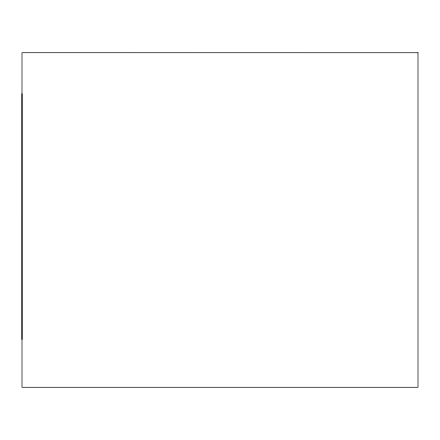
<?xml version="1.0" encoding="UTF-8"?>
<svg xmlns="http://www.w3.org/2000/svg" width="440" height="440" viewBox="0 0 440 440"><rect width="100%" height="100%" fill="white"/><g stroke="black" fill="none" stroke-linecap="round" stroke-linejoin="round"><path stroke-width="0.66" d="M22.011 339.482L22.011 93.698M417.995 52.734L418 387.272L22.006 387.272L22 52.729L417.995 52.756"/></g></svg>
